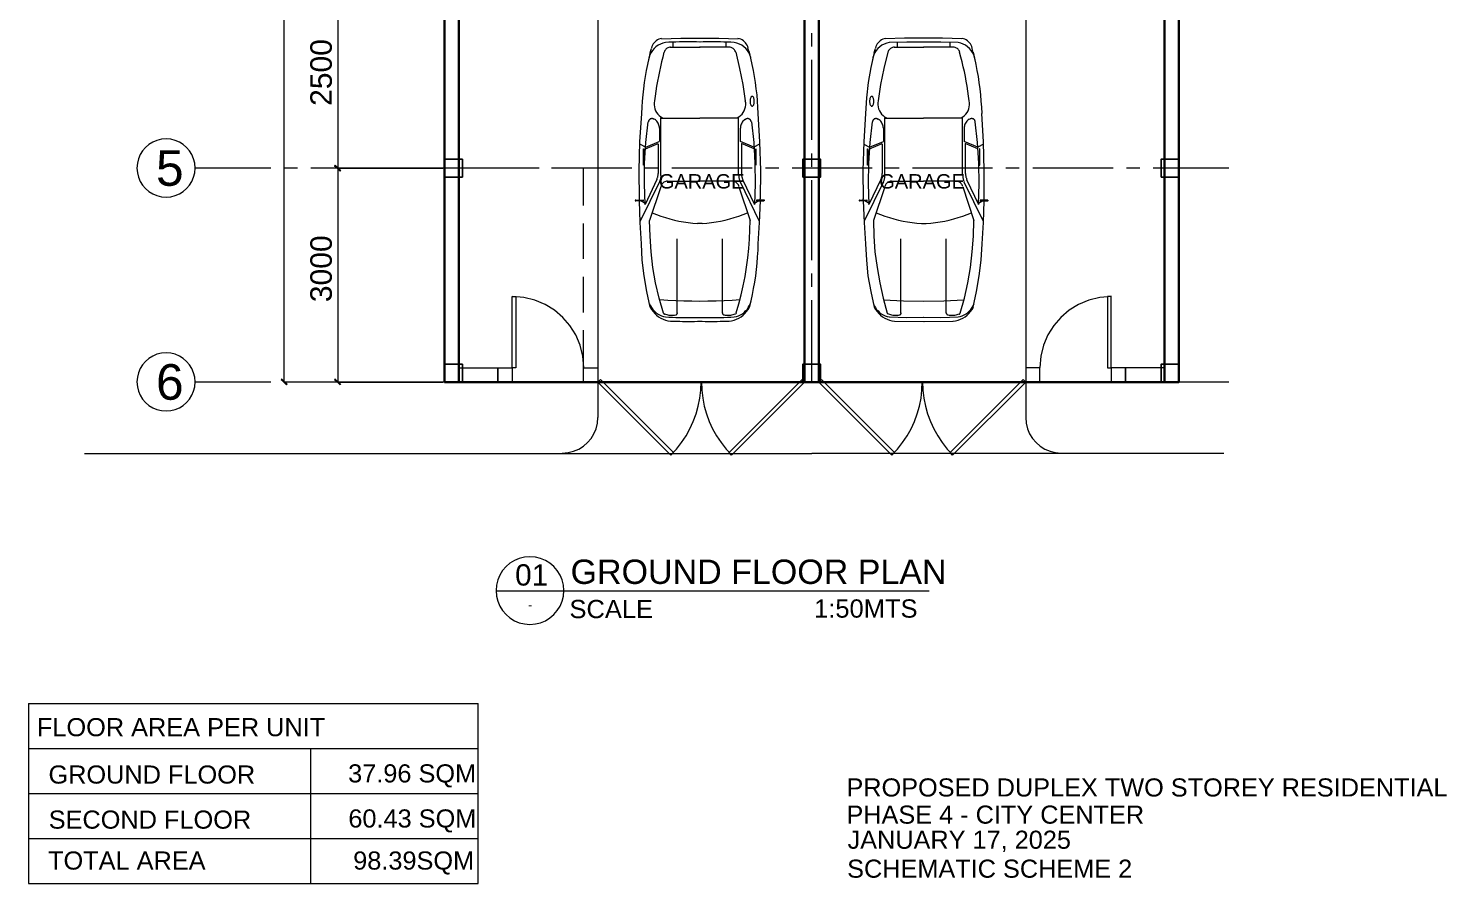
# Model space of a CAD drawing. Header units: millimetres. Extents: x -5837 to 14055, y -7034 to 19184.
# Drawn here: x -5837 to 14055, y -7034 to 4960 of the extents above; entities that cross this region are included whole.
import ezdxf

# ---------------------------------------------------------------- set-up
doc = ezdxf.new("R2010")
doc.units = ezdxf.units.MM
for name, color, linetype in [('ARCH-FILL', 8, 'Continuous'), ('ARCH-LINES', 7, 'Continuous'), ('ARCH-TEXT', 7, 'Continuous'), ('COLUMN', 1, 'Continuous')]:
    doc.layers.add(name, color=color, linetype=linetype)
doc.styles.add('Arial', font='arial.ttf')

msp = doc.modelspace()

# ---------------------------------------------------------------- hatches: boundary and pattern name
at = {"layer": 'ARCH-FILL', "true_color": 0x767676}
h = msp.add_hatch(color=7, dxfattribs=at)
h.dxf.hatch_style = 1
h.paths.add_polyline_path([(-1533, 3041), (-1543, 3034), (-1457, 2968), (-1533, 3041), (-1457, 2968), (-1466, 2958), (-1543, 3034)])
h = msp.add_hatch(color=7, dxfattribs=at)
h.dxf.hatch_style = 1
h.paths.add_polyline_path([(-1466, 2958), (-1457, 2968), (-1543, 3034), (-1466, 2958), (-1543, 3034), (-1533, 3041), (-1457, 2968)])
h = msp.add_hatch(color=7, dxfattribs=at)
h.dxf.hatch_style = 1
h.paths.add_polyline_path([(-2282, 41), (-2292, 35), (-2209, -32), (-2282, 41), (-2209, -32), (-2216, -41), (-2292, 35)])
h = msp.add_hatch(color=7, dxfattribs=at)
h.dxf.hatch_style = 1
h.paths.add_polyline_path([(-1533, 41), (-1543, 35), (-1457, -32), (-1533, 41), (-1457, -32), (-1466, -41), (-1543, 35)])

# ---------------------------------------------------------------- linework, layer by layer
at = {"layer": 'ARCH-LINES', "lineweight": 5, "true_color": 0x767676}
for points in [[(-2250, 0), (-2250, 14868)], [(-1498, 5501), (-1498, 3000)], [(-1533, 3041), (-1543, 3034)], [(-1543, 3034), (-1533, 3041)], [(-1543, 3034), (-1457, 2968)], [(-1543, 3034), (-1457, 2968)], [(-1466, 2958), (-1543, 3034)], [(-1457, 2968), (-1543, 3034)], [(-1543, 3034), (-1466, 2958)], [(-1457, 2968), (-1543, 3034)], [(-1457, 2968), (-1533, 3041)], [(-1533, 3041), (-1457, 2968)], [(-1498, 3000), (-25, 3000)], [(-25, 3000), (-1498, 3000)], [(-1498, 3000), (-1498, 0)], [(-1457, 2968), (-1466, 2958)], [(-1466, 2958), (-1457, 2968)], [(-2282, 41), (-2292, 35)], [(-2292, 35), (-2209, -32)], [(-2292, 35), (-2209, -32)], [(-2216, -41), (-2292, 35)], [(-2209, -32), (-2282, 41)], [(-25, 0), (-2250, 0)], [(-1533, 41), (-1543, 35)], [(-1543, 35), (-1457, -32)], [(-1543, 35), (-1457, -32)], [(-1466, -41), (-1543, 35)], [(-1457, -32), (-1533, 41)], [(-1498, 0), (-25, 0)], [(-2209, -32), (-2216, -41)], [(-1457, -32), (-1466, -41)]]:
    msp.add_lwpolyline(points, dxfattribs=at)
at = {"layer": 'ARCH-LINES', "lineweight": 30}
for points in [[(0, 14868), (0, 0), (10300, 0), (10300, 14868), (0, 14868)], [(200, 0), (200, 14668)], [(5050, 14668), (5050, 0)], [(5250, 0), (5250, 14668)], [(10100, 14668), (10100, 0)]]:
    msp.add_lwpolyline(points, dxfattribs=at)
at = {"layer": 'ARCH-LINES', "lineweight": 5}
for points in [[(2149, 5501), (2149, 0)], [(8151, 5501), (8151, 0)], [(0, 4707), (0, 4894)], [(5152, 4707), (5152, 4894)], [(10300, 4707), (10300, 4894)], [(0, 3396), (0, 4520)], [(5152, 3396), (5152, 4520)], [(10300, 3393), (10300, 4520)], [(-3906, 3409), (-3972, 3404), (-4035, 3388), (-4093, 3363), (-4147, 3330), (-4194, 3290), (-4235, 3242), (-4268, 3189), (-4293, 3130), (-4308, 3067), (-4314, 3001)], [(-3498, 3001), (-3503, 3067), (-3519, 3130), (-3543, 3189), (-3577, 3242), (-3617, 3290), (-3665, 3330), (-3718, 3363), (-3777, 3388), (-3840, 3404), (-3906, 3409)], [(0, 3019), (0, 3206)], [(5152, 3019), (5152, 3206)], [(10300, 3019), (10300, 3206)], [(-4314, 3001), (-4308, 2935), (-4293, 2872), (-4268, 2814), (-4235, 2760), (-4194, 2713), (-4147, 2672), (-4093, 2639), (-4035, 2614), (-3972, 2599), (-3906, 2593)], [(-3906, 2593), (-3840, 2599), (-3777, 2614), (-3718, 2639), (-3665, 2672), (-3617, 2713), (-3577, 2760), (-3543, 2814), (-3519, 2872), (-3503, 2935), (-3498, 3001)], [(-2438, 3000), (-3501, 3000)], [(-2971, 3000), (-3501, 3000)], [(-2063, 3000), (-2250, 3000)], [(-749, 3000), (-1876, 3000)], [(-375, 3000), (-562, 3000)], [(940, 3000), (-187, 3000)], [(1314, 3000), (1127, 3000)], [(2625, 3000), (1501, 3000)], [(3000, 3000), (2812, 3000)], [(4314, 3000), (3187, 3000)], [(4688, 3000), (4501, 3000)], [(5999, 3000), (4875, 3000)], [(6377, 3000), (6186, 3000)], [(7688, 3000), (6564, 3000)], [(8062, 3000), (7875, 3000)], [(9376, 3000), (8250, 3000)], [(9751, 3000), (9564, 3000)], [(11001, 3000), (9938, 3000)], [(0, 1708), (0, 2831)], [(5152, 1708), (5152, 2831)], [(10300, 1708), (10300, 2831)], [(0, 1333), (0, 1520)], [(5152, 1333), (5152, 1520)], [(10300, 1333), (10300, 1520)], [(1952, 202), (1939, 363), (1901, 517), (1840, 660), (1759, 791), (1659, 907), (1542, 1007), (1411, 1088), (1267, 1149), (1113, 1187), (951, 1200)], [(9353, 1200), (9190, 1187), (9036, 1149), (8892, 1088), (8761, 1007), (8644, 907), (8544, 791), (8463, 660), (8402, 517), (8364, 363), (8351, 202)], [(0, 0), (0, 1146)], [(5152, 0), (5152, 1146)], [(10300, 0), (10300, 1146)], [(-3906, 409), (-3972, 404), (-4035, 389), (-4093, 364), (-4147, 331), (-4194, 290), (-4235, 242), (-4268, 189), (-4293, 131), (-4308, 68), (-4314, 2)], [(-3498, 2), (-3503, 68), (-3519, 131), (-3543, 189), (-3577, 242), (-3617, 290), (-3665, 331), (-3718, 364), (-3777, 389), (-3840, 404), (-3906, 409)], [(749, 0), (749, 200), (949, 200), (949, 0), (749, 0)], [(1949, 0), (1949, 200), (2149, 200), (2149, 0), (1949, 0)], [(8351, 0), (8351, 200), (8151, 200), (8151, 0), (8351, 0)], [(9551, 0), (9551, 200), (9351, 200), (9351, 0), (9551, 0)], [(-4314, 2), (-4308, -65), (-4293, -127), (-4268, -186), (-4235, -239), (-4194, -287), (-4147, -328), (-4093, -361), (-4035, -385), (-3972, -401), (-3906, -406)], [(-3906, -406), (-3840, -401), (-3777, -385), (-3718, -361), (-3665, -328), (-3617, -287), (-3577, -239), (-3543, -186), (-3519, -127), (-3503, -65), (-3498, 2)], [(-2438, 0), (-3501, 0)], [(-2971, 0), (-3501, 0)], [(-2063, 0), (-2250, 0)], [(-749, 0), (-1876, 0)], [(-375, 0), (-562, 0)], [(940, 0), (-187, 0)], [(1314, 0), (1127, 0)], [(2625, 0), (1501, 0)], [(3000, 0), (2812, 0)], [(3175, -1023), (3253, -939), (3324, -849), (3387, -754), (3442, -656), (3489, -553), (3528, -447), (3559, -338), (3581, -226), (3595, -113), (3599, 2)], [(4314, 0), (3187, 0)], [(3603, 2), (3607, -113), (3621, -226), (3643, -338), (3674, -447), (3713, -553), (3760, -656), (3816, -754), (3879, -849), (3949, -939), (4027, -1023)], [(4688, 0), (4501, 0)], [(5999, 0), (4875, 0)], [(6377, 0), (6186, 0)], [(6276, -1023), (6354, -939), (6425, -849), (6488, -754), (6543, -656), (6590, -553), (6629, -447), (6660, -338), (6683, -226), (6696, -113), (6701, 2)], [(7688, 0), (6564, 0)], [(6704, 2), (6708, -113), (6722, -226), (6744, -338), (6775, -447), (6814, -553), (6861, -656), (6917, -754), (6980, -849), (7050, -939), (7128, -1023)], [(8062, 0), (7875, 0)], [(9376, 0), (8250, 0)], [(9751, 0), (9564, 0)], [(11001, 0), (9938, 0)]]:
    msp.add_lwpolyline(points, dxfattribs=at)
at = {"layer": 'ARCH-LINES', "lineweight": 18}
for points in [[(0, 4561), (0, 4809)], [(10300, 4809), (10300, 4561)], [(0, 3060), (0, 4310)], [(10300, 4310), (10300, 3060)], [(0, 2562), (0, 2809)], [(10300, 2809), (10300, 2562)], [(0, 2060), (0, 2311)], [(10300, 2311), (10300, 2060)], [(0, 0), (0, 1809)], [(10300, 1809), (10300, 0)], [(949, 200), (949, 1200), (1000, 1200), (1000, 200), (949, 200)], [(9351, 200), (9351, 1200), (9300, 1200), (9300, 200), (9351, 200)], [(200, 0), (200, 200), (749, 200), (749, 0), (200, 0)], [(10100, 0), (10100, 200), (9551, 200), (9551, 0), (10100, 0)], [(774, 0), (0, 0)], [(1276, 0), (1025, 0)], [(1774, 0), (1527, 0)], [(3276, 0), (2025, 0)], [(2187, 35), (2149, 0), (3174, -1025), (3212, -987), (2187, 35)], [(3774, 0), (3526, 0)], [(5015, 35), (5050, 0), (4025, -1025), (3990, -987), (5015, 35)], [(4276, 0), (4025, 0)], [(5774, 0), (4526, 0)], [(5285, 35), (5250, 0), (6275, -1025), (6310, -987), (5285, 35)], [(6275, 0), (6024, 0)], [(6777, 0), (6526, 0)], [(8275, 0), (7024, 0)], [(8116, 35), (8151, 0), (7126, -1025), (7091, -987), (8116, 35)], [(8776, 0), (8526, 0)], [(9275, 0), (9024, 0)], [(10300, 0), (9526, 0)]]:
    msp.add_lwpolyline(points, dxfattribs=at)
at = {"layer": 'ARCH-LINES', "lineweight": 9}
for points in [[(3045, 4818), (3024, 4813), (3005, 4806), (2986, 4797), (2969, 4785), (2954, 4772), (2940, 4757), (2927, 4741), (2917, 4723), (2909, 4704), (2903, 4683)], [(3044, 4815), (3314, 4821)], [(3314, 4821), (3584, 4821)], [(3577, 4821), (3847, 4821)], [(3847, 4821), (4117, 4815)], [(4258, 4683), (4252, 4704), (4244, 4723), (4233, 4741), (4221, 4757), (4207, 4772), (4192, 4785), (4175, 4797), (4156, 4806), (4137, 4813), (4116, 4818)], [(6187, 4818), (6166, 4813), (6147, 4806), (6129, 4797), (6111, 4785), (6096, 4772), (6082, 4757), (6070, 4741), (6059, 4723), (6051, 4704), (6045, 4683)], [(6453, 4821), (6183, 4815)], [(6723, 4821), (6453, 4821)], [(6986, 4821), (6716, 4821)], [(7256, 4815), (6986, 4821)], [(7400, 4683), (7394, 4704), (7386, 4723), (7376, 4741), (7364, 4757), (7350, 4772), (7334, 4785), (7317, 4797), (7299, 4806), (7279, 4813), (7259, 4818)], [(2886, 4624), (2866, 4540), (2847, 4455), (2830, 4370), (2815, 4285), (2802, 4199), (2791, 4113), (2781, 4027), (2774, 3941), (2768, 3854), (2764, 3768)], [(3100, 4761), (3063, 4753), (3028, 4740), (2996, 4723), (2966, 4702), (2940, 4678), (2916, 4650), (2896, 4620), (2880, 4587), (2869, 4551), (2862, 4514)], [(2885, 4622), (2904, 4679)], [(3078, 4624), (3060, 4557), (3043, 4489), (3027, 4421), (3013, 4353), (2999, 4285), (2986, 4217), (2974, 4148), (2963, 4080), (2953, 4011), (2944, 3942)], [(3170, 4697), (3158, 4695), (3146, 4692), (3134, 4688), (3124, 4682), (3114, 4675), (3105, 4666), (3097, 4657), (3090, 4647), (3084, 4636), (3080, 4624)], [(3585, 4768), (3536, 4769), (3488, 4770), (3439, 4771), (3391, 4771), (3342, 4770), (3294, 4770), (3245, 4768), (3197, 4767), (3148, 4765), (3100, 4763)], [(3165, 4698), (3584, 4698)], [(3209, 4698), (3209, 4758)], [(3996, 4698), (3577, 4698)], [(4064, 4763), (4016, 4765), (3967, 4767), (3919, 4768), (3870, 4770), (3822, 4770), (3773, 4771), (3725, 4771), (3676, 4770), (3628, 4769), (3579, 4768)], [(3952, 4698), (3952, 4758)], [(4084, 4624), (4080, 4636), (4074, 4647), (4067, 4657), (4059, 4666), (4050, 4675), (4040, 4682), (4030, 4688), (4018, 4692), (4006, 4695), (3994, 4697)], [(4302, 4514), (4295, 4551), (4283, 4587), (4268, 4620), (4248, 4650), (4224, 4678), (4198, 4702), (4168, 4723), (4135, 4740), (4101, 4753), (4064, 4761)], [(4085, 4625), (4139, 4399)], [(4276, 4622), (4256, 4679)], [(4400, 3768), (4396, 3854), (4390, 3941), (4383, 4027), (4373, 4113), (4362, 4199), (4349, 4285), (4334, 4370), (4317, 4455), (4298, 4540), (4278, 4624)], [(6028, 4622), (5980, 4412)], [(6239, 4761), (6202, 4753), (6168, 4740), (6135, 4723), (6106, 4702), (6079, 4678), (6055, 4650), (6036, 4620), (6020, 4587), (6008, 4551), (6001, 4514)], [(6028, 4622), (6044, 4679)], [(6218, 4625), (6161, 4399)], [(6309, 4697), (6297, 4695), (6285, 4692), (6273, 4688), (6263, 4682), (6253, 4675), (6244, 4666), (6236, 4657), (6229, 4647), (6223, 4636), (6219, 4624)], [(6482, 4768), (6237, 4761)], [(6307, 4698), (6723, 4698)], [(6351, 4698), (6351, 4758)], [(6723, 4764), (6482, 4768)], [(6961, 4768), (6716, 4764)], [(7135, 4698), (6716, 4698)], [(7202, 4761), (6961, 4768)], [(7091, 4698), (7091, 4758)], [(7226, 4624), (7222, 4636), (7216, 4647), (7210, 4657), (7202, 4666), (7193, 4675), (7183, 4682), (7172, 4688), (7161, 4692), (7149, 4695), (7136, 4697)], [(7441, 4514), (7434, 4551), (7423, 4587), (7407, 4620), (7387, 4650), (7364, 4678), (7337, 4702), (7307, 4723), (7275, 4740), (7240, 4753), (7203, 4761)], [(7359, 3942), (7350, 4011), (7340, 4080), (7329, 4148), (7318, 4217), (7305, 4285), (7291, 4353), (7276, 4421), (7260, 4489), (7243, 4557), (7225, 4624)], [(7415, 4622), (7399, 4679)], [(7539, 3768), (7535, 3854), (7529, 3941), (7522, 4027), (7512, 4113), (7501, 4199), (7488, 4285), (7473, 4370), (7456, 4455), (7437, 4540), (7417, 4624)], [(4139, 4399), (4183, 4171)], [(5980, 4412), (5942, 4199)], [(6161, 4399), (6117, 4171)], [(5942, 4199), (5917, 3984)], [(4183, 4171), (4218, 3942)], [(4315, 4006), (4310, 4005), (4306, 4002), (4301, 3998), (4297, 3993), (4294, 3986), (4291, 3978), (4288, 3969), (4287, 3959), (4285, 3949), (4285, 3937)], [(4345, 3937), (4345, 3949), (4344, 3959), (4342, 3969), (4340, 3978), (4337, 3986), (4333, 3993), (4329, 3998), (4325, 4002), (4320, 4005), (4315, 4006)], [(5917, 3984), (5904, 3768)], [(5991, 4006), (5986, 4005), (5982, 4002), (5977, 3998), (5973, 3993), (5970, 3986), (5967, 3978), (5964, 3969), (5963, 3959), (5961, 3949), (5961, 3937)], [(6021, 3937), (6021, 3949), (6020, 3959), (6018, 3969), (6015, 3978), (6012, 3986), (6009, 3993), (6005, 3998), (6001, 4002), (5996, 4005), (5991, 4006)], [(6117, 4171), (6082, 3942)], [(2945, 3944), (2940, 3915), (2939, 3886), (2943, 3857), (2950, 3830), (2960, 3804), (2974, 3779), (2991, 3757), (3011, 3736), (3034, 3719), (3059, 3704)], [(4105, 3704), (4130, 3719), (4153, 3736), (4173, 3757), (4190, 3779), (4204, 3804), (4214, 3830), (4221, 3857), (4225, 3886), (4224, 3915), (4219, 3944)], [(4285, 3937), (4285, 3926), (4287, 3916), (4288, 3906), (4291, 3897), (4294, 3889), (4297, 3882), (4301, 3877), (4306, 3873), (4310, 3870), (4315, 3869)], [(4315, 3869), (4320, 3870), (4325, 3873), (4329, 3877), (4333, 3882), (4337, 3889), (4340, 3897), (4342, 3906), (4344, 3916), (4345, 3926), (4345, 3937)], [(5961, 3937), (5961, 3926), (5963, 3916), (5964, 3906), (5967, 3897), (5970, 3889), (5973, 3882), (5977, 3877), (5982, 3873), (5986, 3870), (5991, 3869)], [(5991, 3869), (5996, 3870), (6001, 3873), (6005, 3877), (6009, 3882), (6012, 3889), (6015, 3897), (6018, 3906), (6020, 3916), (6021, 3926), (6021, 3937)], [(6084, 3944), (6079, 3915), (6079, 3886), (6082, 3857), (6089, 3830), (6099, 3804), (6113, 3779), (6130, 3757), (6150, 3736), (6173, 3719), (6198, 3704)], [(7244, 3704), (7269, 3719), (7292, 3736), (7312, 3757), (7329, 3779), (7343, 3804), (7353, 3830), (7360, 3857), (7364, 3886), (7363, 3915), (7359, 3944)], [(2739, 3368), (2765, 3768)], [(2825, 3358), (2857, 3647)], [(2886, 3689), (2882, 3686), (2878, 3683), (2874, 3680), (2870, 3676), (2868, 3672), (2865, 3667), (2863, 3663), (2861, 3658), (2860, 3653), (2860, 3648)], [(2935, 3687), (2930, 3690), (2926, 3692), (2921, 3693), (2916, 3694), (2911, 3695), (2906, 3695), (2901, 3694), (2896, 3693), (2891, 3691), (2886, 3689)], [(2942, 3682), (2936, 3685)], [(3015, 3560), (3015, 3575), (3012, 3590), (3008, 3604), (3003, 3618), (2996, 3632), (2988, 3644), (2979, 3656), (2968, 3666), (2957, 3676), (2944, 3684)], [(3034, 2895), (3034, 3704)], [(3034, 3701), (3580, 3701)], [(4126, 3701), (3580, 3701)], [(4123, 2895), (4123, 3704)], [(4220, 3684), (4207, 3676), (4196, 3666), (4185, 3656), (4176, 3644), (4168, 3632), (4161, 3618), (4156, 3604), (4152, 3590), (4149, 3575), (4149, 3560)], [(4218, 3682), (4225, 3685)], [(4275, 3689), (4270, 3691), (4265, 3693), (4260, 3694), (4255, 3695), (4250, 3695), (4245, 3694), (4240, 3693), (4235, 3692), (4230, 3690), (4226, 3687)], [(4301, 3648), (4300, 3653), (4299, 3658), (4298, 3663), (4296, 3667), (4293, 3672), (4290, 3676), (4287, 3680), (4283, 3683), (4279, 3686), (4275, 3689)], [(4304, 3647), (4336, 3358)], [(4396, 3768), (4418, 3368)], [(5904, 3768), (5882, 3368)], [(5996, 3647), (5964, 3358)], [(6028, 3689), (6024, 3686), (6020, 3683), (6016, 3680), (6013, 3676), (6010, 3672), (6007, 3667), (6005, 3663), (6004, 3658), (6003, 3653), (6002, 3648)], [(6077, 3687), (6073, 3690), (6068, 3692), (6063, 3693), (6058, 3694), (6053, 3695), (6048, 3695), (6043, 3694), (6038, 3693), (6033, 3691), (6028, 3689)], [(6082, 3682), (6075, 3685)], [(6155, 3560), (6154, 3575), (6151, 3590), (6148, 3604), (6142, 3618), (6135, 3632), (6127, 3644), (6118, 3656), (6108, 3666), (6096, 3676), (6083, 3684)], [(6174, 3701), (6720, 3701)], [(6177, 2895), (6177, 3704)], [(7266, 3701), (6720, 3701)], [(7266, 2895), (7266, 3704)], [(7359, 3684), (7346, 3676), (7335, 3666), (7324, 3656), (7315, 3644), (7307, 3632), (7300, 3618), (7295, 3604), (7291, 3590), (7289, 3575), (7288, 3560)], [(7358, 3682), (7364, 3685)], [(7417, 3689), (7412, 3691), (7407, 3693), (7402, 3694), (7397, 3695), (7392, 3695), (7387, 3694), (7382, 3693), (7377, 3692), (7373, 3690), (7368, 3687)], [(7443, 3648), (7443, 3653), (7442, 3658), (7440, 3663), (7438, 3667), (7436, 3672), (7433, 3676), (7429, 3680), (7426, 3683), (7422, 3686), (7417, 3689)], [(7475, 3358), (7443, 3647)], [(7561, 3368), (7535, 3768)], [(3015, 3558), (3015, 3374)], [(4145, 3558), (4145, 3374)], [(6155, 3558), (6155, 3374)], [(7288, 3558), (7288, 3374)], [(2730, 2968), (2739, 3368)], [(2742, 3336), (2822, 3292)], [(2793, 3041), (2793, 3269), (2796, 3269), (2796, 3041), (2793, 3041)], [(2806, 3069), (2825, 3358)], [(2819, 3269), (2996, 3346)], [(2822, 3292), (3012, 3371)], [(2996, 3342), (2996, 2923)], [(4339, 3292), (4149, 3371)], [(4342, 3269), (4164, 3346)], [(4164, 3342), (4164, 2923)], [(4336, 3358), (4352, 3069)], [(4418, 3336), (4339, 3292)], [(4364, 3269), (4368, 3269), (4368, 3041), (4364, 3041), (4364, 3269)], [(4418, 3368), (4431, 2968)], [(5882, 3368), (5869, 2968)], [(5882, 3336), (5961, 3292)], [(5932, 3041), (5932, 3269)], [(5932, 3269), (5939, 3269)], [(5939, 3269), (5939, 3041)], [(5964, 3358), (5948, 3069)], [(5961, 3292), (6155, 3371)], [(5961, 3269), (6136, 3346)], [(6139, 3342), (6139, 2923)], [(7481, 3292), (7288, 3371)], [(7481, 3269), (7304, 3346)], [(7304, 3342), (7304, 2923)], [(7494, 3069), (7475, 3358)], [(7561, 3336), (7481, 3292)], [(7507, 3041), (7507, 3269), (7504, 3269), (7504, 3041), (7507, 3041)], [(7570, 2968), (7561, 3368)], [(575, 3000), (200, 3000)], [(1327, 3000), (825, 3000)], [(1949, 3000), (1574, 3000)], [(1949, 2476), (1949, 3000)], [(2803, 2781), (2806, 3069)], [(4352, 3069), (4358, 2781)], [(5936, 3041), (5932, 3041)], [(5948, 3069), (5942, 2781)], [(7497, 2781), (7494, 3069)], [(2733, 2568), (2730, 2968)], [(3015, 2809), (2746, 2254)], [(2977, 2838), (2812, 2489)], [(2978, 2842), (2981, 2850), (2984, 2858), (2987, 2866), (2990, 2874), (2992, 2883), (2993, 2891), (2995, 2899), (2996, 2908), (2996, 2916), (2996, 2925)], [(3018, 2812), (3022, 2820), (3025, 2828), (3028, 2836), (3031, 2845), (3033, 2853), (3034, 2862), (3036, 2870), (3037, 2879), (3037, 2888), (3038, 2896)], [(3128, 2815), (3115, 2815), (3102, 2812), (3090, 2807), (3078, 2802), (3068, 2794), (3058, 2785), (3050, 2776), (3043, 2765), (3037, 2753), (3034, 2740)], [(3127, 2815), (3580, 2815)], [(4034, 2815), (3580, 2815)], [(4130, 2740), (4127, 2753), (4121, 2765), (4114, 2776), (4106, 2785), (4096, 2794), (4086, 2802), (4074, 2807), (4062, 2812), (4049, 2815), (4036, 2815)], [(4126, 2896), (4127, 2888), (4127, 2879), (4128, 2870), (4130, 2862), (4131, 2853), (4133, 2845), (4136, 2836), (4139, 2828), (4142, 2820), (4146, 2812)], [(4145, 2809), (4415, 2254)], [(4164, 2925), (4165, 2916), (4165, 2908), (4166, 2899), (4167, 2891), (4169, 2883), (4171, 2874), (4174, 2866), (4176, 2858), (4180, 2850), (4183, 2842)], [(4180, 2838), (4349, 2489)], [(4431, 2968), (4428, 2568)], [(5869, 2968), (5872, 2568)], [(6158, 2809), (5885, 2254)], [(6120, 2838), (5951, 2489)], [(6120, 2842), (6124, 2850), (6127, 2858), (6130, 2866), (6132, 2874), (6134, 2883), (6136, 2891), (6137, 2899), (6138, 2908), (6139, 2916), (6139, 2925)], [(6157, 2812), (6161, 2820), (6164, 2828), (6167, 2836), (6170, 2845), (6172, 2853), (6174, 2862), (6175, 2870), (6176, 2879), (6177, 2888), (6177, 2896)], [(6270, 2815), (6257, 2815), (6244, 2812), (6232, 2807), (6220, 2802), (6210, 2794), (6200, 2785), (6192, 2776), (6185, 2765), (6180, 2753), (6176, 2740)], [(6269, 2815), (6720, 2815)], [(7173, 2815), (6720, 2815)], [(7270, 2740), (7266, 2753), (7260, 2765), (7253, 2776), (7245, 2785), (7236, 2794), (7225, 2802), (7214, 2807), (7201, 2812), (7188, 2815), (7175, 2815)], [(7269, 2896), (7269, 2888), (7270, 2879), (7271, 2870), (7272, 2862), (7274, 2853), (7276, 2845), (7278, 2836), (7281, 2828), (7285, 2820), (7288, 2812)], [(7285, 2809), (7554, 2254)], [(7307, 2925), (7307, 2916), (7308, 2908), (7309, 2899), (7310, 2891), (7312, 2883), (7314, 2874), (7316, 2866), (7319, 2858), (7322, 2850), (7325, 2842)], [(7323, 2838), (7488, 2489)], [(7567, 2568), (7570, 2968)], [(2812, 2492), (2803, 2781)], [(3034, 2739), (2876, 2263)], [(4126, 2739), (4285, 2263)], [(4358, 2781), (4349, 2492)], [(5942, 2781), (5951, 2492)], [(6174, 2739), (6015, 2263)], [(7269, 2739), (7424, 2263)], [(7488, 2492), (7497, 2781)], [(2681, 2552), (2680, 2552), (2679, 2552), (2679, 2552), (2678, 2551), (2678, 2551), (2677, 2551), (2677, 2550), (2676, 2550), (2676, 2549), (2676, 2548)], [(2676, 2548), (2676, 2548), (2676, 2547), (2676, 2546), (2676, 2546), (2676, 2545), (2677, 2545), (2677, 2544), (2677, 2544), (2678, 2543), (2678, 2543)], [(2676, 2542), (2682, 2539)], [(2679, 2552), (2784, 2552)], [(2777, 2539), (2682, 2539)], [(2733, 2562), (2733, 2568)], [(2733, 2552), (2733, 2562)], [(2746, 2238), (2733, 2539)], [(2811, 2504), (2805, 2508), (2800, 2512), (2795, 2516), (2789, 2520), (2784, 2524), (2778, 2527), (2772, 2531), (2766, 2534), (2760, 2538), (2754, 2541)], [(2765, 2538), (2770, 2536), (2774, 2533), (2778, 2530), (2783, 2528), (2788, 2526), (2792, 2524), (2797, 2522), (2802, 2521), (2807, 2519), (2812, 2518)], [(2777, 2539), (2784, 2542)], [(2790, 2548), (2790, 2549), (2789, 2550), (2789, 2550), (2789, 2551), (2788, 2551), (2788, 2551), (2787, 2552), (2787, 2552), (2786, 2552), (2785, 2552)], [(2787, 2543), (2788, 2543), (2789, 2544), (2789, 2544), (2789, 2545), (2790, 2545), (2790, 2546), (2790, 2546), (2790, 2547), (2790, 2548), (2790, 2548)], [(2812, 2489), (2809, 2495)], [(4349, 2489), (4349, 2495)], [(4406, 2541), (4400, 2538), (4395, 2534), (4389, 2531), (4383, 2527), (4377, 2524), (4372, 2520), (4366, 2516), (4361, 2512), (4355, 2508), (4350, 2504)], [(4352, 2518), (4357, 2519), (4362, 2521), (4367, 2522), (4372, 2524), (4376, 2526), (4381, 2528), (4386, 2530), (4390, 2533), (4394, 2536), (4399, 2538)], [(4379, 2552), (4378, 2552), (4377, 2552), (4377, 2552), (4376, 2551), (4376, 2551), (4375, 2551), (4375, 2550), (4375, 2550), (4374, 2549), (4374, 2548)], [(4374, 2548), (4374, 2548), (4374, 2547), (4374, 2546), (4374, 2546), (4374, 2545), (4375, 2545), (4375, 2544), (4375, 2544), (4376, 2543), (4377, 2543)], [(4380, 2539), (4374, 2542)], [(4482, 2552), (4377, 2552)], [(4380, 2539), (4479, 2539)], [(4428, 2539), (4415, 2238)], [(4428, 2562), (4428, 2568)], [(4428, 2562), (4428, 2552)], [(4485, 2542), (4479, 2539)], [(4488, 2548), (4488, 2549), (4488, 2550), (4487, 2550), (4487, 2551), (4486, 2551), (4486, 2551), (4485, 2552), (4485, 2552), (4484, 2552), (4483, 2552)], [(4486, 2543), (4486, 2543), (4487, 2544), (4487, 2544), (4487, 2545), (4488, 2545), (4488, 2546), (4488, 2546), (4488, 2547), (4488, 2548), (4488, 2548)], [(5820, 2552), (5819, 2552), (5818, 2552), (5818, 2552), (5817, 2551), (5817, 2551), (5816, 2551), (5816, 2550), (5816, 2550), (5815, 2549), (5815, 2548)], [(5815, 2548), (5815, 2548), (5815, 2547), (5815, 2546), (5815, 2546), (5815, 2545), (5816, 2545), (5816, 2544), (5817, 2544), (5817, 2543), (5818, 2543)], [(5815, 2542), (5821, 2539)], [(5818, 2552), (5923, 2552)], [(5920, 2539), (5821, 2539)], [(5872, 2562), (5872, 2568)], [(5872, 2562), (5872, 2552)], [(5872, 2539), (5885, 2238)], [(5953, 2504), (5948, 2508), (5942, 2512), (5937, 2516), (5931, 2520), (5926, 2524), (5920, 2527), (5914, 2531), (5909, 2534), (5903, 2538), (5897, 2541)], [(5904, 2538), (5909, 2536), (5913, 2533), (5918, 2530), (5922, 2528), (5927, 2526), (5932, 2524), (5936, 2522), (5941, 2521), (5946, 2519), (5951, 2518)], [(5920, 2539), (5926, 2542)], [(5929, 2548), (5929, 2549), (5929, 2550), (5928, 2550), (5928, 2551), (5927, 2551), (5927, 2551), (5926, 2552), (5926, 2552), (5925, 2552), (5924, 2552)], [(5927, 2543), (5927, 2543), (5928, 2544), (5928, 2544), (5929, 2545), (5929, 2545), (5929, 2546), (5929, 2546), (5929, 2547), (5929, 2548), (5929, 2548)], [(5951, 2489), (5951, 2495)], [(7488, 2489), (7491, 2495)], [(7491, 2518), (7496, 2519), (7501, 2521), (7506, 2522), (7511, 2524), (7516, 2526), (7520, 2528), (7525, 2530), (7529, 2533), (7534, 2536), (7538, 2538)], [(7549, 2541), (7543, 2538), (7537, 2534), (7531, 2531), (7525, 2527), (7520, 2524), (7514, 2520), (7509, 2516), (7503, 2512), (7498, 2508), (7492, 2504)], [(7518, 2552), (7517, 2552), (7517, 2552), (7516, 2552), (7515, 2551), (7515, 2551), (7514, 2551), (7514, 2550), (7514, 2550), (7513, 2549), (7513, 2548)], [(7513, 2548), (7513, 2548), (7513, 2547), (7513, 2546), (7513, 2546), (7514, 2545), (7514, 2545), (7514, 2544), (7515, 2544), (7515, 2543), (7516, 2543)], [(7621, 2552), (7516, 2552)], [(7523, 2539), (7516, 2542)], [(7523, 2539), (7618, 2539)], [(7558, 2238), (7567, 2539)], [(7567, 2562), (7567, 2568)], [(7567, 2552), (7567, 2562)], [(7624, 2542), (7618, 2539)], [(7627, 2548), (7627, 2549), (7627, 2550), (7626, 2550), (7626, 2551), (7626, 2551), (7625, 2551), (7625, 2552), (7624, 2552), (7623, 2552), (7623, 2552)], [(7625, 2543), (7625, 2543), (7626, 2544), (7626, 2544), (7627, 2545), (7627, 2545), (7627, 2546), (7627, 2546), (7627, 2547), (7627, 2548), (7627, 2548)], [(1949, 1727), (1949, 2225)], [(2761, 1936), (2746, 2238)], [(2882, 2044), (2876, 2263)], [(2912, 2372), (2973, 2348), (3035, 2326), (3097, 2306), (3161, 2288), (3224, 2272), (3288, 2258), (3353, 2246), (3418, 2236), (3483, 2228), (3548, 2222)], [(3612, 2222), (3549, 2222)], [(3612, 2222), (3678, 2228), (3743, 2236), (3808, 2246), (3872, 2258), (3937, 2272), (4000, 2288), (4063, 2306), (4126, 2326), (4188, 2348), (4249, 2372)], [(4091, 969), (4128, 1096), (4161, 1223), (4190, 1351), (4215, 1480), (4236, 1610), (4254, 1740), (4267, 1871), (4277, 2002), (4283, 2133), (4285, 2265)], [(4415, 2238), (4396, 1936)], [(5885, 2238), (5904, 1936)], [(6015, 2263), (6021, 2044)], [(6054, 2372), (6115, 2348), (6177, 2326), (6240, 2306), (6303, 2288), (6367, 2272), (6431, 2258), (6495, 2246), (6560, 2236), (6625, 2228), (6691, 2222)], [(6688, 2222), (6751, 2222)], [(6755, 2222), (6820, 2228), (6885, 2236), (6950, 2246), (7015, 2258), (7079, 2272), (7143, 2288), (7206, 2306), (7268, 2326), (7330, 2348), (7392, 2372)], [(7421, 2044), (7424, 2263)], [(7539, 1936), (7558, 2238)], [(2898, 1825), (2882, 2044)], [(3263, 965), (3263, 2006)], [(3898, 965), (3898, 2006)], [(6021, 2044), (6037, 1825)], [(6402, 965), (6402, 2006)], [(7037, 965), (7037, 2006)], [(7402, 1825), (7421, 2044)], [(2774, 1711), (2761, 1936)], [(2923, 1606), (2898, 1825)], [(4278, 1051), (4299, 1138), (4318, 1226), (4335, 1314), (4350, 1402), (4364, 1490), (4375, 1579), (4385, 1668), (4392, 1757), (4397, 1847), (4401, 1936)], [(5904, 1936), (5917, 1711)], [(6037, 1825), (6066, 1606)], [(7377, 1606), (7402, 1825)], [(7526, 1711), (7539, 1936)], [(2800, 1489), (2774, 1711)], [(2961, 1390), (2923, 1606)], [(5917, 1711), (5939, 1489)], [(6066, 1606), (6104, 1390)], [(7339, 1390), (7377, 1606)], [(7500, 1489), (7526, 1711)], [(1949, 974), (1949, 1476)], [(2838, 1270), (2800, 1489)], [(5939, 1489), (5977, 1270)], [(7462, 1270), (7500, 1489)], [(2885, 1051), (2838, 1270)], [(3009, 1178), (2961, 1390)], [(5977, 1270), (6028, 1051)], [(6104, 1390), (6151, 1178)], [(7291, 1178), (7339, 1390)], [(7415, 1051), (7462, 1270)], [(2876, 1099), (2888, 1071), (2903, 1044), (2921, 1019), (2941, 997), (2963, 976), (2987, 958), (3013, 943), (3041, 930), (3070, 921), (3100, 914)], [(2885, 1050), (2903, 1018), (2924, 989), (2948, 961), (2974, 937), (3002, 915), (3033, 896), (3065, 880), (3099, 867), (3134, 858), (3170, 853)], [(3069, 965), (3009, 1178)], [(3018, 1158), (3130, 1150), (3243, 1144), (3356, 1140), (3469, 1137), (3582, 1136), (3695, 1137), (3808, 1140), (3921, 1144), (4033, 1150), (4146, 1158)], [(3991, 853), (4027, 858), (4062, 867), (4096, 880), (4128, 896), (4159, 915), (4187, 937), (4213, 961), (4237, 989), (4258, 1018), (4276, 1050)], [(4064, 914), (4094, 921), (4123, 930), (4151, 943), (4177, 958), (4201, 976), (4223, 997), (4243, 1019), (4261, 1044), (4275, 1071), (4287, 1099)], [(6016, 1099), (6028, 1071), (6043, 1044), (6060, 1019), (6080, 997), (6102, 976), (6126, 958), (6152, 943), (6180, 930), (6209, 921), (6239, 914)], [(6027, 1050), (6045, 1018), (6066, 989), (6090, 961), (6116, 937), (6145, 915), (6175, 896), (6207, 880), (6241, 867), (6276, 858), (6313, 853)], [(6151, 1178), (6209, 965)], [(6155, 1155), (6437, 1140)], [(6437, 1140), (6720, 1133)], [(6720, 1133), (7002, 1140)], [(7002, 1140), (7285, 1155)], [(7133, 853), (7169, 858), (7204, 867), (7238, 880), (7270, 896), (7301, 915), (7329, 937), (7355, 961), (7379, 989), (7400, 1018), (7418, 1050)], [(7203, 914), (7233, 921), (7262, 930), (7290, 943), (7316, 958), (7340, 976), (7362, 997), (7382, 1019), (7400, 1044), (7415, 1071), (7427, 1099)], [(7231, 965), (7291, 1178)], [(3070, 968), (3071, 966), (3071, 964), (3072, 962), (3074, 960), (3075, 959), (3076, 957), (3078, 956), (3080, 955), (3082, 954), (3084, 953)], [(3086, 956), (3101, 950), (3116, 945), (3132, 942), (3148, 939), (3163, 937), (3179, 936), (3195, 937), (3211, 938), (3227, 940), (3243, 943)], [(3100, 913), (3148, 910), (3197, 908), (3245, 907), (3294, 906), (3342, 905), (3391, 905), (3439, 905), (3488, 905), (3536, 906), (3585, 907)], [(3173, 855), (3215, 854), (3257, 853), (3299, 852), (3340, 851), (3382, 851), (3424, 851), (3466, 851), (3508, 851), (3550, 852), (3592, 853)], [(3242, 940), (3246, 941), (3251, 943), (3254, 946), (3257, 948), (3260, 952), (3263, 955), (3264, 959), (3266, 964), (3266, 968), (3266, 972)], [(3572, 853), (3614, 852), (3656, 851), (3698, 851), (3740, 851), (3782, 851), (3824, 851), (3865, 852), (3907, 853), (3949, 854), (3991, 855)], [(3579, 907), (3628, 906), (3676, 905), (3725, 905), (3773, 905), (3822, 905), (3870, 906), (3919, 907), (3967, 908), (4016, 910), (4064, 913)], [(3898, 972), (3898, 968), (3898, 964), (3900, 959), (3901, 955), (3904, 952), (3907, 948), (3910, 946), (3913, 943), (3917, 941), (3922, 940)], [(3921, 943), (3937, 940), (3953, 938), (3969, 937), (3985, 936), (4001, 937), (4016, 939), (4032, 942), (4048, 945), (4063, 950), (4078, 956)], [(4080, 953), (4082, 954), (4084, 955), (4086, 956), (4088, 957), (4089, 959), (4090, 960), (4092, 962), (4093, 964), (4093, 966), (4094, 968)], [(6209, 968), (6210, 966), (6211, 964), (6212, 962), (6213, 960), (6214, 959), (6216, 957), (6217, 956), (6219, 955), (6221, 954), (6223, 953)], [(6225, 956), (6240, 950), (6255, 945), (6271, 942), (6287, 939), (6303, 937), (6319, 936), (6335, 937), (6351, 938), (6367, 940), (6382, 943)], [(6237, 914), (6482, 905)], [(6310, 854), (6729, 851)], [(6381, 940), (6386, 941), (6390, 943), (6393, 946), (6397, 948), (6399, 952), (6402, 955), (6404, 959), (6405, 964), (6405, 968), (6405, 972)], [(6482, 905), (6723, 908)], [(6713, 851), (7129, 854)], [(6716, 908), (6961, 905)], [(6961, 905), (7202, 914)], [(7037, 972), (7037, 968), (7038, 964), (7039, 959), (7041, 955), (7043, 952), (7046, 948), (7049, 946), (7053, 943), (7057, 941), (7061, 940)], [(7063, 943), (7079, 940), (7095, 938), (7111, 937), (7127, 936), (7143, 937), (7159, 939), (7175, 942), (7190, 945), (7206, 950), (7221, 956)], [(7220, 953), (7222, 954), (7223, 955), (7225, 956), (7227, 957), (7228, 959), (7230, 960), (7231, 962), (7232, 964), (7233, 966), (7233, 968)], [(1949, 200), (1949, 727)], [(2149, 0), (2149, -498)], [(8151, 0), (8151, -498)], [(1652, -997), (1733, -990), (1810, -971), (1882, -941), (1947, -900), (2006, -850), (2056, -792), (2096, -726), (2127, -655), (2146, -578), (2152, -497)], [(8151, -497), (8158, -578), (8177, -655), (8207, -726), (8248, -792), (8298, -850), (8356, -900), (8421, -941), (8493, -971), (8570, -990), (8651, -997)], [(-5050, -1000), (5152, -1000)], [(10932, -1000), (5152, -1000)], [(-5837, -4507), (470, -4507)], [(-5837, -4507), (-5837, -7034)], [(470, -7034), (470, -4507)], [(-5837, -5139), (470, -5139)], [(-1879, -5139), (-1879, -7034)], [(-5837, -5771), (470, -5771)], [(-5837, -6402), (470, -6402)], [(-5837, -7034), (470, -7034)]]:
    msp.add_lwpolyline(points, dxfattribs=at)
at = {"layer": 'ARCH-LINES', "lineweight": 20}
for points in [[(1198, -2450), (1121, -2457), (1048, -2475), (980, -2503), (918, -2542), (863, -2589), (815, -2645), (777, -2707), (748, -2775), (730, -2848), (724, -2925)], [(1673, -2925), (1667, -2848), (1649, -2775), (1620, -2707), (1581, -2645), (1534, -2589), (1478, -2542), (1416, -2503), (1348, -2475), (1275, -2457), (1198, -2450)], [(724, -2925), (730, -3002), (748, -3075), (777, -3143), (815, -3205), (863, -3260), (918, -3308), (980, -3347), (1048, -3375), (1121, -3393), (1198, -3399)], [(724, -2927), (6799, -2927)], [(1198, -3399), (1275, -3393), (1348, -3375), (1416, -3347), (1478, -3308), (1534, -3260), (1581, -3205), (1620, -3143), (1649, -3075), (1667, -3002), (1673, -2925)]]:
    msp.add_lwpolyline(points, dxfattribs=at)
at = {"layer": 'COLUMN'}
for points in [[(0, 2875), (250, 2875), (250, 3125), (0, 3125)], [(5025, 2875), (5275, 2875), (5275, 3125), (5025, 3125)], [(10050, 2875), (10300, 2875), (10300, 3125), (10050, 3125)], [(0, 0), (250, 0), (250, 250), (0, 250)], [(5025, 0), (5275, 0), (5275, 250), (5025, 250)], [(10050, 0), (10300, 0), (10300, 250), (10050, 250)]]:
    msp.add_lwpolyline(points, close=True, dxfattribs=at)

# ---------------------------------------------------------------- texts
at = {"layer": 'ARCH-TEXT', "style": 'Arial'}
for s, p in [('2500', (-1581, 3872)), ('3000', (-1581, 1120))]:
    msp.add_text(s, height=301.7, rotation=90, dxfattribs=at).set_placement(p)
for s, height, p in [('5', 499, (-4047, 2752)), ('GARAGE', 201.1, (3006, 2714)), ('GARAGE', 201.1, (6097, 2714)), ('6', 499, (-4047, -248)), ('01', 298.7, (990, -2854)), ('GROUND FLOOR PLAN', 341.42, (1768, -2831)), ('-', 128, (1171, -3187)), ('SCALE', 256.1, (1752, -3311)), ('1:50MTS', 256.1, (5183, -3304)), ('FLOOR AREA PER UNIT', 254.1, (-5717, -4967)), ('37.96 SQM', 254.1, (-1352, -5615)), ('GROUND FLOOR', 254.1, (-5555, -5631)), ('PROPOSED DUPLEX TWO STOREY RESIDENTIAL', 253.77, (5637, -5812)), ('PHASE 4 - CITY CENTER', 253.77, (5637, -6193)), ('SECOND FLOOR', 254.1, (-5552, -6263)), ('60.43 SQM', 254.1, (-1349, -6247)), ('JANUARY 17, 2025', 253.77, (5653, -6545)), ('TOTAL AREA                     98.39SQM', 254.1, (-5561, -6837)), ('SCHEMATIC SCHEME 2', 253.77, (5647, -6951))]:
    msp.add_text(s, height=height, dxfattribs=at).set_placement(p)

doc.saveas('drawing.dxf')
